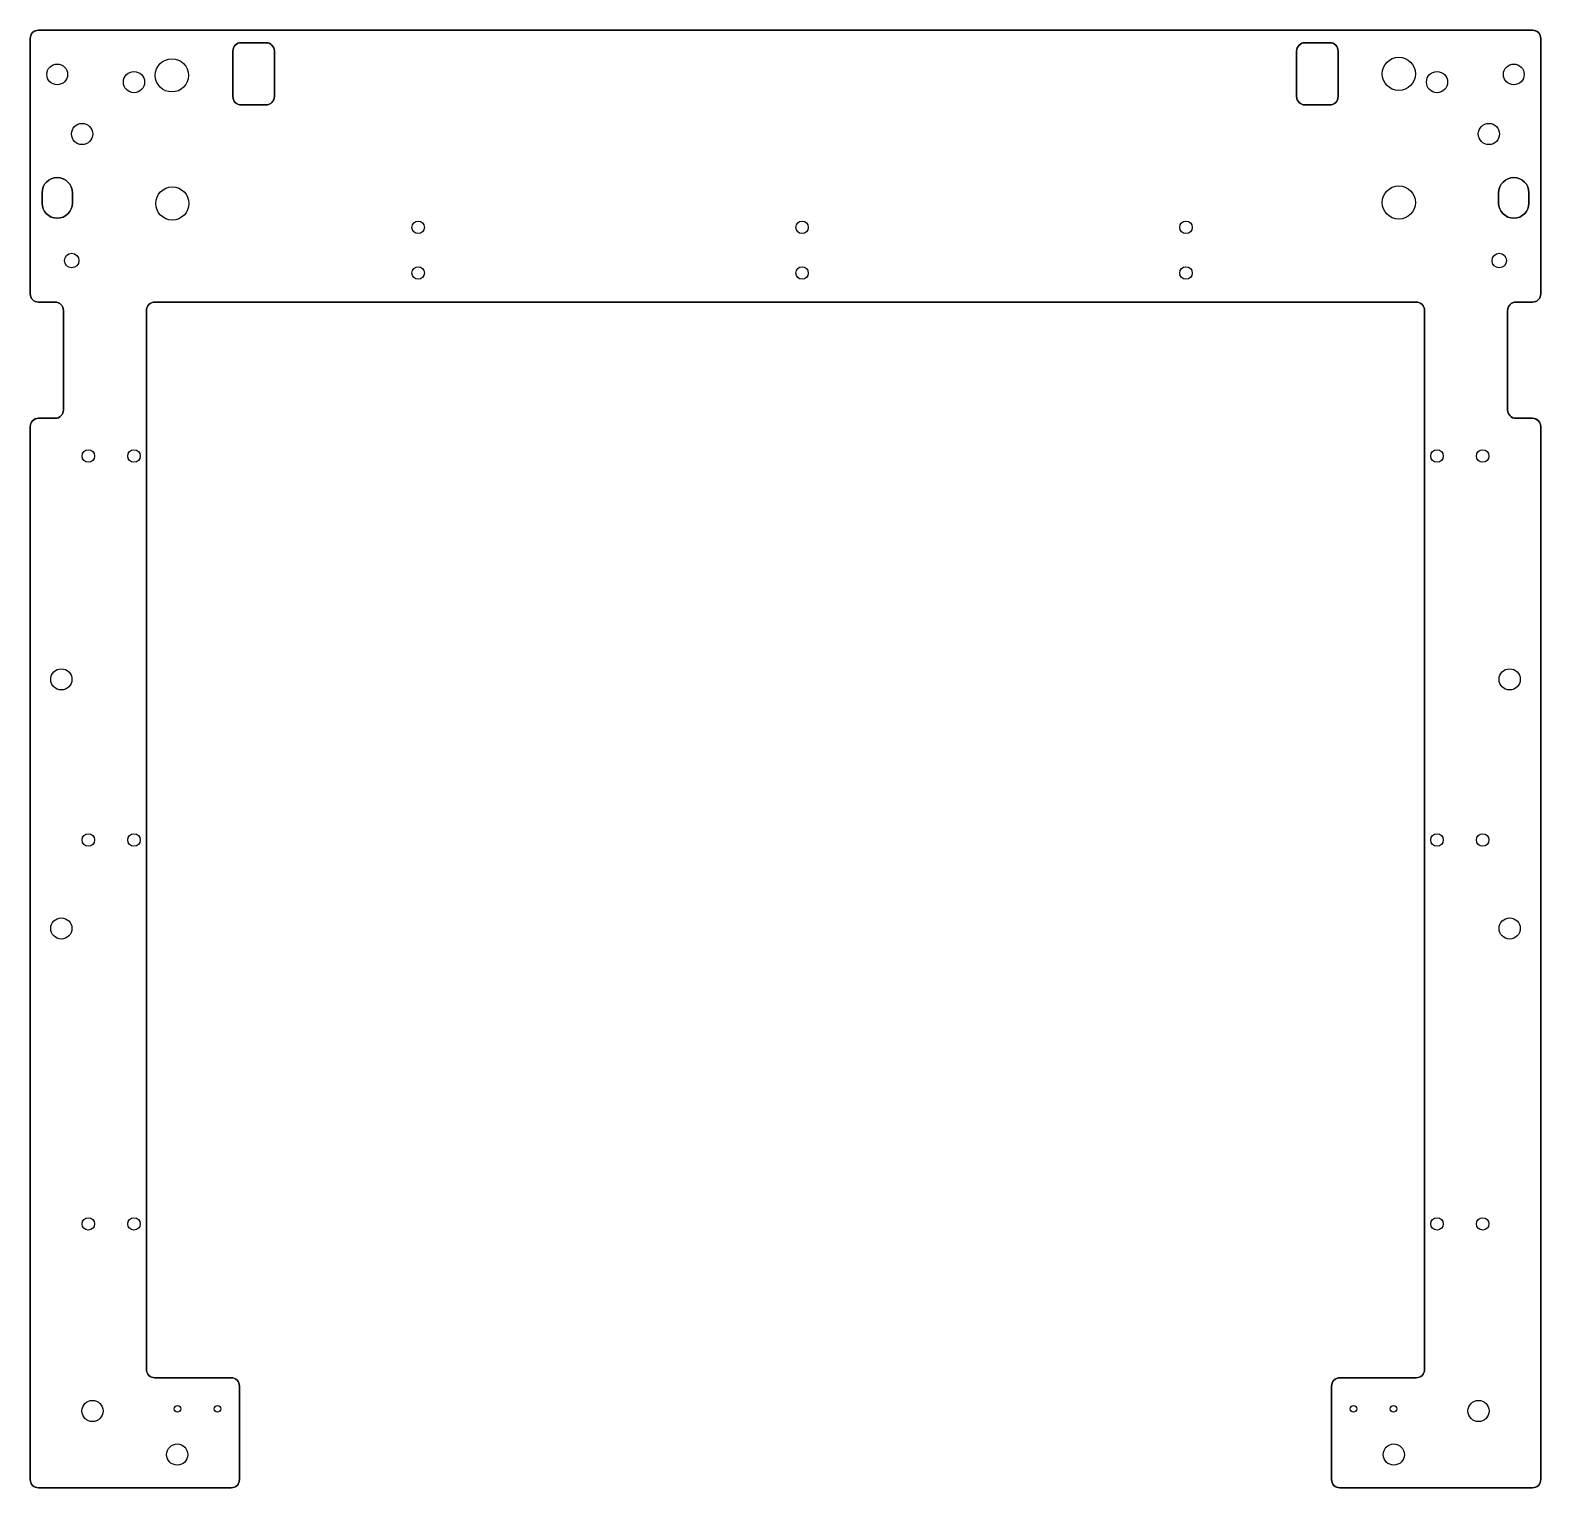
# Model space of a CAD drawing. Header units: millimetres. Extents: x -182 to 182, y -177 to 174.
import ezdxf

# ---------------------------------------------------------------- set-up
doc = ezdxf.new("R2010")
doc.units = ezdxf.units.MM
doc.layers.get('0').update_dxf_attribs({"linetype": 'CONTINUOUS'})

msp = doc.modelspace()

# ---------------------------------------------------------------- linework, layer by layer
for p, q in [((-181.99, 172.15), (-181.99, 110.65)), ((180, 174.15), (-179.99, 174.15)), ((182, 110.65), (182, 172.15)), ((-179.99, 108.65), (-175.99, 108.65)), ((-173.99, 106.65), (-173.99, 82.65)), ((-153.99, -148.5), (-153.99, 106.65)), ((-151.99, 108.65), (152, 108.65)), ((154, 106.65), (154, -148.5)), ((174, 82.65), (174, 106.65)), ((176, 108.65), (180, 108.65)), ((-175.99, 80.65), (-179.99, 80.65)), ((180, 80.65), (176, 80.65)), ((-181.99, 78.65), (-181.99, -175)), ((182, -175), (182, 78.65)), ((-133.57, -150.5), (-151.99, -150.5)), ((-131.57, -175), (-131.57, -152.5)), ((131.58, -152.5), (131.58, -175)), ((152, -150.5), (133.58, -150.5)), ((-179.99, -177), (-133.57, -177)), ((133.58, -177), (180, -177))]:
    msp.add_line(p, q)
for points in [[(182, 110.65), (182, 172.15, 0.414214), (180, 174.15), (-179.99, 174.15, 0.414214), (-181.99, 172.15), (-181.99, 110.65, 0.414214), (-179.99, 108.65), (-175.99, 108.65, -0.414214), (-173.99, 106.65), (-173.99, 82.65, -0.414214), (-175.99, 80.65), (-179.99, 80.65, 0.414214), (-181.99, 78.65), (-181.99, -175, 0.414214), (-179.99, -177), (-133.57, -177, 0.414214), (-131.57, -175), (-131.57, -152.5, 0.414214), (-133.57, -150.5), (-151.99, -150.5, -0.414214), (-153.99, -148.5), (-153.99, 106.65, -0.414214), (-151.99, 108.65), (152, 108.65, -0.414214), (154, 106.65), (154, -148.5, -0.414214), (152, -150.5), (133.58, -150.5, 0.414214), (131.58, -152.5), (131.58, -175, 0.414214), (133.58, -177), (180, -177, 0.414214), (182, -175), (182, 78.65, 0.414214), (180, 80.65), (176, 80.65, -0.414214), (174, 82.65), (174, 106.65, -0.414214), (176, 108.65), (180, 108.65, 0.414214)], [(154, -148.5), (154, 106.65, 0.414214), (152, 108.65), (-151.99, 108.65, 0.414214), (-153.99, 106.65), (-153.99, -148.5, 0.414214), (-151.99, -150.5), (-133.57, -150.5, -0.414214), (-131.57, -152.5), (-131.57, -175, -0.414214), (-133.57, -177), (-179.99, -177, -0.414214), (-181.99, -175), (-181.99, 78.65, -0.414214), (-179.99, 80.65), (-175.99, 80.65, 0.414214), (-173.99, 82.65), (-173.99, 106.65, 0.414214), (-175.99, 108.65), (-179.99, 108.65, -0.414214), (-181.99, 110.65), (-181.99, 172.15, -0.414214), (-179.99, 174.15), (180, 174.15, -0.414214), (182, 172.15), (182, 110.65, -0.414214), (180, 108.65), (176, 108.65, 0.414214), (174, 106.65), (174, 82.65, 0.414214), (176, 80.65), (180, 80.65, -0.414214), (182, 78.65), (182, -175, -0.414214), (180, -177), (133.58, -177, -0.414214), (131.58, -175), (131.58, -152.5, -0.414214), (133.58, -150.5), (152, -150.5, 0.414214)], [(-133.16, 169.15), (-133.16, 158.15, 0.414214), (-131.16, 156.15), (-125.16, 156.15, 0.414214), (-123.16, 158.15), (-123.16, 169.15, 0.414214), (-125.16, 171.15), (-131.16, 171.15, 0.414214)], [(-133.16, 158.15), (-133.16, 169.15, -0.414214), (-131.16, 171.15), (-125.16, 171.15, -0.414214), (-123.16, 169.15), (-123.16, 158.15, -0.414214), (-125.16, 156.15), (-131.16, 156.15, -0.414214)], [(-131.16, 156.15), (-125.16, 156.15, 0.414214), (-123.16, 158.15), (-123.16, 169.15, 0.414214), (-125.16, 171.15), (-131.16, 171.15, 0.414214), (-133.16, 169.15), (-133.16, 158.15, 0.414214)], [(123.17, 169.15), (123.17, 158.15, 0.414214), (125.17, 156.15), (131.17, 156.15, 0.414214), (133.17, 158.15), (133.17, 169.15, 0.414214), (131.17, 171.15), (125.17, 171.15, 0.414214)], [(123.17, 158.15), (123.17, 169.15, -0.414214), (125.17, 171.15), (131.17, 171.15, -0.414214), (133.17, 169.15), (133.17, 158.15, -0.414214), (131.17, 156.15), (125.17, 156.15, -0.414214)], [(125.17, 156.15), (131.17, 156.15, 0.414214), (133.17, 158.15), (133.17, 169.15, 0.414214), (131.17, 171.15), (125.17, 171.15, 0.414214), (123.17, 169.15), (123.17, 158.15, 0.414214)], [(-179.14, 135, -1), (-171.84, 135), (-171.84, 132.5, -1), (-179.14, 132.5)], [(-179.14, 135, -1), (-171.84, 135), (-171.84, 132.5, -1), (-179.14, 132.5)], [(-179.14, 135), (-179.14, 132.5, 1), (-171.84, 132.5), (-171.84, 135, 1)], [(179.15, 132.5, -1), (171.85, 132.5), (171.85, 135, -1), (179.15, 135)], [(179.15, 132.5, -1), (171.85, 132.5), (171.85, 135, -1), (179.15, 135)], [(179.15, 132.5), (179.15, 135, 1), (171.85, 135), (171.85, 132.5, 1)]]:
    msp.add_lwpolyline(points, format="xyb", close=True)
for centre, radius in [((147.78, 163.65), 4), ((147.78, 163.65), 4), ((147.78, 163.65), 4), ((-175.49, 163.5), 2.5), ((-175.49, 163.5), 2.5), ((-175.49, 163.5), 2.5), ((-156.99, 161.65), 2.55), ((-156.99, 161.65), 2.55), ((-156.99, 161.65), 2.55), ((-147.85, 163.27), 4), ((-147.85, 163.27), 4), ((-147.85, 163.27), 4), ((157, 161.65), 2.55), ((157, 161.65), 2.55), ((157, 161.65), 2.55), ((175.5, 163.5), 2.5), ((175.5, 163.5), 2.5), ((175.5, 163.5), 2.5), ((-169.49, 149.15), 2.55), ((-169.49, 149.15), 2.55), ((-169.49, 149.15), 2.55), ((169.5, 149.15), 2.55), ((169.5, 149.15), 2.55), ((169.5, 149.15), 2.55), ((-147.75, 132.41), 4), ((-147.75, 132.41), 4), ((-147.75, 132.41), 4), ((147.78, 132.65), 4), ((147.78, 132.65), 4), ((147.78, 132.65), 4), ((-88.5, 126.65), 1.5), ((-88.5, 126.65), 1.5), ((-88.5, 126.65), 1.5), ((4, 126.65), 1.5), ((4, 126.65), 1.5), ((4, 126.65), 1.5), ((96.5, 126.65), 1.5), ((96.5, 126.65), 1.5), ((96.5, 126.65), 1.5), ((-171.99, 118.65), 1.75), ((-171.99, 118.65), 1.75), ((-171.99, 118.65), 1.75), ((172, 118.65), 1.75), ((172, 118.65), 1.75), ((172, 118.65), 1.75), ((-88.5, 115.65), 1.5), ((-88.5, 115.65), 1.5), ((-88.5, 115.65), 1.5), ((4, 115.65), 1.5), ((4, 115.65), 1.5), ((4, 115.65), 1.5), ((96.5, 115.65), 1.5), ((96.5, 115.65), 1.5), ((96.5, 115.65), 1.5), ((-167.99, 71.57), 1.5), ((-167.99, 71.57), 1.5), ((-167.99, 71.57), 1.5), ((-156.99, 71.57), 1.5), ((-156.99, 71.57), 1.5), ((-156.99, 71.57), 1.5), ((157, 71.57), 1.5), ((157, 71.57), 1.5), ((157, 71.57), 1.5), ((168, 71.57), 1.5), ((168, 71.57), 1.5), ((168, 71.57), 1.5), ((-174.49, 17.75), 2.55), ((-174.49, 17.75), 2.55), ((-174.49, 17.75), 2.55), ((174.5, 17.75), 2.55), ((174.5, 17.75), 2.55), ((174.5, 17.75), 2.55), ((-167.99, -20.93), 1.5), ((-167.99, -20.93), 1.5), ((-167.99, -20.93), 1.5), ((-156.99, -20.93), 1.5), ((-156.99, -20.93), 1.5), ((-156.99, -20.93), 1.5), ((157, -20.93), 1.5), ((157, -20.93), 1.5), ((157, -20.93), 1.5), ((168, -20.93), 1.5), ((168, -20.93), 1.5), ((168, -20.93), 1.5), ((-174.49, -42.25), 2.55), ((-174.49, -42.25), 2.55), ((-174.49, -42.25), 2.55), ((174.5, -42.25), 2.55), ((174.5, -42.25), 2.55), ((174.5, -42.25), 2.55), ((-167.99, -113.43), 1.5), ((-167.99, -113.43), 1.5), ((-167.99, -113.43), 1.5), ((-156.99, -113.43), 1.5), ((-156.99, -113.43), 1.5), ((-156.99, -113.43), 1.5), ((157, -113.43), 1.5), ((157, -113.43), 1.5), ((157, -113.43), 1.5), ((168, -113.43), 1.5), ((168, -113.43), 1.5), ((168, -113.43), 1.5), ((-166.99, -158.5), 2.55), ((-166.99, -158.5), 2.55), ((-166.99, -158.5), 2.55), ((167, -158.5), 2.55), ((167, -158.5), 2.55), ((167, -158.5), 2.55), ((-146.51, -158), 0.8), ((-146.51, -158), 0.8), ((-146.51, -158), 0.8), ((-136.87, -158), 0.8), ((-136.87, -158), 0.8), ((-136.87, -158), 0.8), ((136.88, -158), 0.8), ((136.88, -158), 0.8), ((136.88, -158), 0.8), ((146.52, -158), 0.8), ((146.52, -158), 0.8), ((146.52, -158), 0.8), ((-146.57, -169), 2.55), ((-146.57, -169), 2.55), ((-146.57, -169), 2.55), ((146.58, -169), 2.55), ((146.58, -169), 2.55), ((146.58, -169), 2.55)]:
    msp.add_circle(centre, radius)
for centre, start, end in [((-179.99, 172.15), 90, 180), ((180, 172.15), 0, 90), ((-179.99, 110.65), 180, 270), ((180, 110.65), -90, 0), ((-175.99, 106.65), 0, 90), ((-151.99, 106.65), 90, 180), ((152, 106.65), 0, 90), ((176, 106.65), 90, 180), ((-179.99, 78.65), 90, 180), ((-175.99, 82.65), 270, 360), ((176, 82.65), 180, 270), ((180, 78.65), 0, 90), ((-151.99, -148.5), 180, 270), ((152, -148.5), -90, 0), ((-133.57, -152.5), 0, 90), ((133.58, -152.5), 90, 180), ((-179.99, -175), 180, 270), ((-133.57, -175), -90, 0), ((133.58, -175), 180, 270), ((180, -175), -90, 0)]:
    msp.add_arc(centre, 2, start, end)

doc.saveas('drawing.dxf')
